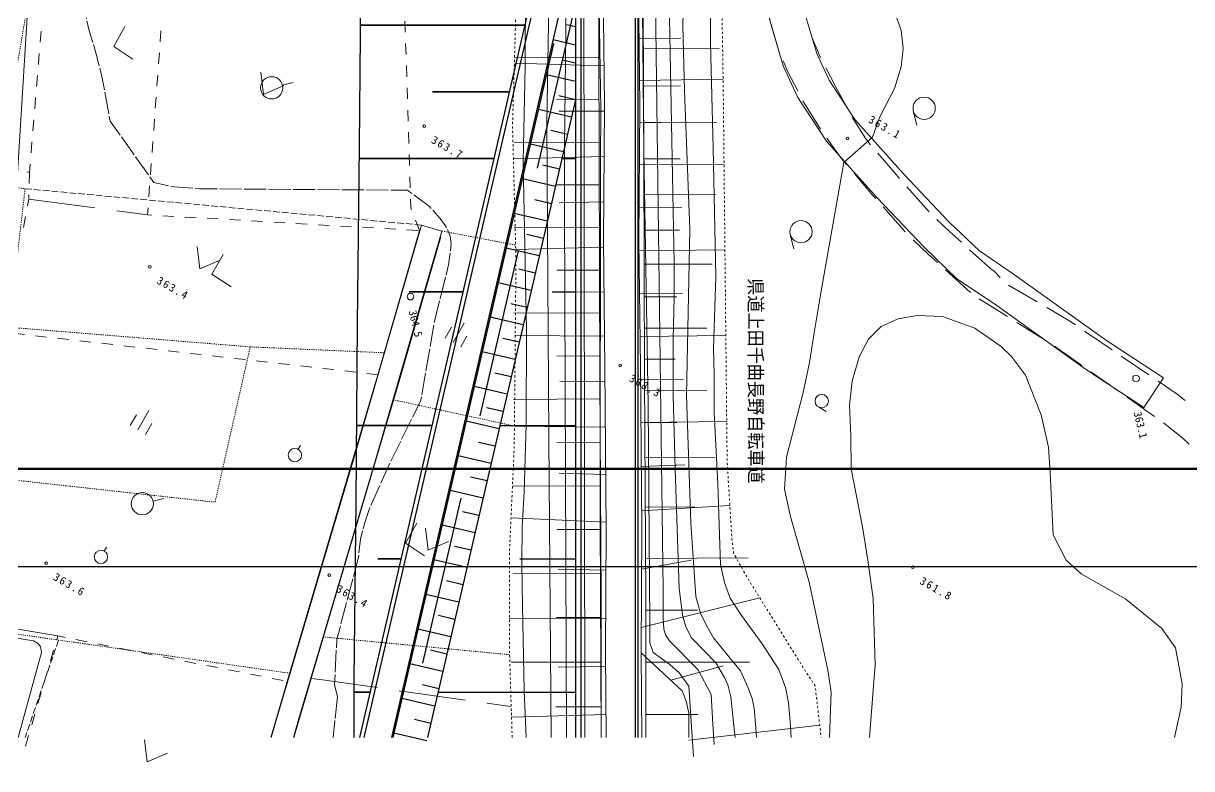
# Model space of a CAD drawing. Header units: millimetres. Extents: x -2078669 to -1085629, y -5987148 to 310365.
# Drawn here: x -1770634 to -1639268, y -5986178 to -5902351 of the extents above; entities that cross this region are included whole.
import ezdxf

# ---------------------------------------------------------------- set-up
doc = ezdxf.new("R2010")
doc.units = ezdxf.units.MM
doc.header["$LTSCALE"] = 500
for name, pattern in [('561019', [1, 0.5, -0.5]), ('56301', [0.5, 0.25, -0.25]), ('56302', [2, 1.5, -0.5]), ('57103', [5.5, 5, -0.5]), ('DASHED', [19.049999999999997, 12.7, -6.35])]:
    doc.linetypes.add(name, pattern=pattern)
doc.layers.get('Defpoints').update_dxf_attribs({"color": 153})
for name, color, linetype, lineweight in [('D-BGD', 7, 'Continuous', 13), ('D-BYP-STRA', 1, 'Continuous', 25), ('D-TTL', 2, 'Continuous', 140), ('●予備設計_LP横断', 7, 'Continuous', 13)]:
    doc.layers.add(name, color=color, linetype=linetype, lineweight=lineweight)
doc.styles.add('BIGFONT', font='txt', dxfattribs={"height": 0.2, "bigfont": 'BIGFONT'})
doc.styles.add('MS ゴシック', font='MS Gothic.ttf')
doc.linetypes.add('57106', pattern='A,2.5,[43,dgnlstyle-dm500.shx,S=0.002,R=0,X=0,Y=0],2.5', length=5)

# ---------------------------------------------------------------- blocks, each defined once
blk = doc.blocks.new('M6334')
at = {"layer": '●予備設計_LP横断', "linetype": 'Continuous', "lineweight": 9}
for p, q in [((-1, -1.25), (-1, 0.1499999999941792)), ((0, -1.25), (0, 1.25)), ((1, -1.25), (1, 0.1499999999941792))]:
    blk.add_line(p, q, dxfattribs=at)
blk = doc.blocks.new('M6319')
at = {"layer": '●予備設計_LP横断', "linetype": 'Continuous', "lineweight": 9}
blk.add_line((0, 0.5), (0, 1), dxfattribs=at)
blk.add_circle((0, -0.25), 0.75, dxfattribs=at)
blk = doc.blocks.new('M6313')
at = {"layer": 'D-BGD', "flags": 128}
blk.add_lwpolyline([(-1.5, 1), (0, -1), (1.5, 1)], dxfattribs=at)
blk = doc.blocks.new('M6331')
at = {"layer": '●予備設計_LP横断', "linetype": 'Continuous', "lineweight": 9}
blk.add_line((0, -0.75), (1, -0.75), dxfattribs=at)
blk.add_circle((0, 0), 0.75, dxfattribs=at)
blk = doc.blocks.new('M7312')
at = {"layer": '●予備設計_LP横断', "linetype": 'Continuous', "lineweight": 20}
blk.add_circle((0, -0.001000000003841706), 0.15, dxfattribs=at)

msp = doc.modelspace()

# ---------------------------------------------------------------- linework, layer by layer
at = {"layer": 'D-BGD', "linetype": '56301'}
for p, q in [((-1773602.549410132, -5920552.436941911), (-1767596.570035886, -5885037.133317877)), ((-1723574.703931443, -5925707.552007524), (-1715286.121379888, -5927290.770434848)), ((-1729074.277913649, -5944684.185371122), (-1715419.222879497, -5947642.735676908)), ((-1715957.826495777, -5973361.53601072), (-1736935.873135715, -5971359.862418992))]:
    msp.add_line(p, q, dxfattribs=at)
at = {"layer": 'D-BGD', "linetype": 'Continuous'}
for p, q in [((-1727686.320763681, -5903355.123343303, 364389.9803049574), (-1727725.680020354, -5902105.245077267, 364386.9803051195)), ((-1768636.822840538, -5903230.932459409, 364333.9803079841), (-1768740.590345778, -5904476.973042953, 364315.980308957)), ((-1755163.611931331, -5903174.841703917, 364486.9802997146), (-1755254.852601821, -5904421.162277139, 364456.980301336)), ((-1727607.970876745, -5905853.514549607, 364395.9803046331), (-1727647.330133422, -5904603.636283586, 364392.9803047952)), ((-1701389.686862096, -5904079.400599499), (-1696707.421513128, -5904006.000754719)), ((-1768842.992525295, -5905722.645000074, 364296.9803099839), (-1768946.261680881, -5906967.818607545, 364278.9803109568)), ((-1755344.727946588, -5905667.114223924, 364425.9803030115), (-1755435.968617077, -5906913.434797159, 364395.9803046331)), ((-1705922.810180172, -5906155.476005552), (-1715462.457639608, -5906196.906814756)), ((-1700918.075421558, -5905214.398329354), (-1692404.19499224, -5905171.5941323)), ((-1727530.986315548, -5908352.274382361, 364402.9803042547), (-1727569.478596145, -5907102.894465976, 364398.9803044709)), ((-1705355.666664107, -5907126.742793685), (-1715422.463983369, -5906829.668905717)), ((-1680405.714034395, -5907335.94360399, 363730.9803405759), (-1679335.426272424, -5909384.878334266, 363699.9803422514)), ((-1769049.162210042, -5908214.357540755, 364260.9803119298), (-1769152.431365632, -5909459.531148225, 364241.9803129567)), ((-1755527.209287567, -5908159.75537038, 364364.9803063086), (-1755617.582981985, -5909406.574293252, 364334.98030793)), ((-1701336.658183978, -5908772.208579839), (-1691951.596097015, -5908625.087037362)), ((-1741492.334513595, -5909307.740406606), (-1740277.775139483, -5909012.778785543)), ((-1727452.636428616, -5910850.66558868, 364408.9803039304), (-1727491.128709221, -5909601.28567231, 364405.9803040926)), ((-1700901.451387212, -5909399.385993409), (-1696725.133483943, -5909377.778462553)), ((-1678040.798290356, -5911789.993421247, 363664.9803441431), (-1679335.426272424, -5909384.878334266, 363699.9803422514)), ((-1769255.700521226, -5910704.704755696, 364223.9803139295), (-1769358.102700739, -5911950.376712818, 364205.9803149024)), ((-1755708.823652471, -5910652.89486646, 364303.9803096056), (-1755798.698997237, -5911898.846813259, 364273.9803112271)), ((-1705900.251643421, -5910932.126363911), (-1710676.902001776, -5910954.684900651)), ((-1727374.784891331, -5913349.923771071, 364414.9803036061), (-1727413.277171935, -5912100.543854701, 364411.9803037683)), ((-1705309.843368022, -5912224.942319029), (-1710414.35711747, -5912215.947674464)), ((-1670562.873699294, -5912190.95195794), (-1670169.591537883, -5913810.364456761)), ((-1769461.870205977, -5913196.417296376, 364186.9803159293), (-1769564.27238549, -5914442.089253498, 364168.9803169023)), ((-1755889.939667731, -5913145.167386495, 364242.9803129026), (-1755981.180338217, -5914391.487959702, 364212.9803145241)), ((-1701318.422696048, -5913524.205301756), (-1696621.611392449, -5913462.7962296)), ((-1700889.605417043, -5913512.42110682), (-1692658.551693703, -5913480.059405706)), ((-1727296.435004403, -5915848.314977389, 364421.9803032278), (-1727336.292610734, -5914599.303687441, 364417.980303444)), ((-1769667.54154108, -5915687.262860969, 364150.9803178752), (-1769770.810696674, -5916932.43646844, 364131.9803189021)), ((-1756071.554032634, -5915638.306882574, 364181.9803161997), (-1756162.794703124, -5916884.627455795, 364151.9803178211)), ((-1705877.693106669, -5915708.776722255), (-1715466.970098682, -5915756.282827842)), ((-1727218.583467125, -5918347.57315978, 364427.9803029035), (-1727257.942723806, -5917097.69489376, 364424.9803030656)), ((-1705344.8595951, -5917323.320198315), (-1715534.438227286, -5917584.058800123)), ((-1700866.495221684, -5917585.793680656), (-1696789.436383576, -5917576.336742567)), ((-1769951.774142012, -5919121.443483036, 364099.9803206317), (-1769984.974965585, -5920371.13685997, 364078.9803217667)), ((-1756253.537023963, -5918130.081052944, 364120.9803194966), (-1756343.91071838, -5919376.899975816, 364090.9803211181)), ((-1701351.060712958, -5918276.314746948), (-1691847.130575851, -5918177.574554245)), ((-1756435.15138887, -5920623.220549038, 364059.9803227936), (-1756526.39205936, -5921869.541122259, 364029.9803244151)), ((-1727141.100556273, -5920845.466016463, 364433.9803025792), (-1727180.091186525, -5919596.953076165, 364430.9803027413)), ((-1705865.101562904, -5920502.766602164), (-1710659.091442809, -5920515.358145936)), ((-1700864.410812186, -5921635.546004236), (-1692768.592429305, -5921617.723927951)), ((-1668788.548358417, -5923531.787876925, 363529.9803514398), (-1671286.432259858, -5920733.764379153, 363529.9803514398)), ((-1770032.624920347, -5922131.570086928, 364049.9803233341), (-1762597.357573694, -5923112.408199887, 364010.980325442)), ((-1705379.861804095, -5922419.657037196), (-1710388.870346464, -5922547.977567257)), ((-1701384.201664914, -5923101.651752137), (-1696585.584056828, -5923051.879316899)), ((-1671463.30868325, -5925797.171923086, 363529.9803514398), (-1673958.461933234, -5922998.41117244, 363529.9803514398)), ((-1770399.290904274, -5924085.801554504, 364045.9803235503), (-1770629.282369831, -5925314.651731225, 364043.9803236584)), ((-1760118.480016239, -5923439.231362062, 363997.9803261447), (-1756673.569293009, -5923893.419433018, 363979.9803271176)), ((-1754956.430855815, -5923992.309613121, 364003.9803258204), (-1753708.574147183, -5924064.824893106, 364020.9803249016)), ((-1752460.717438547, -5924137.340173077, 364037.9803239828), (-1751213.229356347, -5924208.490127339, 364054.9803230638)), ((-1749965.372647715, -5924281.00540731, 364071.980322145), (-1748717.515939086, -5924353.52068728, 364088.9803212262)), ((-1747469.659230454, -5924426.035967266, 364105.9803203074), (-1746221.304172171, -5924497.684271164, 364123.9803193345)), ((-1744974.314439622, -5924569.701201485, 364140.9803184156), (-1743726.457730987, -5924642.216481484, 364157.9803174968)), ((-1726086.051076935, -5925661.957786209, 364399.9803044169), (-1726534.318349034, -5924495.381477547, 364417.980303444)), ((-1742478.102672711, -5924713.864785383, 364174.980316578), (-1741230.245964075, -5924786.380065354, 364191.9803156591)), ((-1739983.256231526, -5924858.396995673, 364208.9803147403), (-1738735.399522898, -5924930.912275673, 364225.9803138214)), ((-1737487.044464611, -5925002.560579557, 364242.9803129026), (-1736239.187755986, -5925075.075859528, 364260.9803119298)), ((-1734992.19802343, -5925147.092789877, 364277.9803110108), (-1733743.84296515, -5925218.741093761, 364294.980310092)), ((-1732495.986256518, -5925291.256373746, 364311.9803091732), (-1731248.129547886, -5925363.771653731, 364328.9803082544)), ((-1730001.139815337, -5925435.788584067, 364345.9803073355), (-1728752.78475705, -5925507.43688795, 364362.9803064166)), ((-1727504.928048426, -5925579.952167936, 364380.9803054438), (-1726257.071339794, -5925652.467447921, 364397.980304525)), ((-1725880.053094943, -5925038.710014598), (-1723574.703931443, -5925707.552007524)), ((-1705843.840258352, -5925301.739978563), (-1715459.126532702, -5925334.295594677)), ((-1700849.764945299, -5925623.312770169), (-1696853.328418583, -5925613.650399773)), ((-1684397.18476301, -5926084.846150568), (-1684003.902601592, -5927704.258649389)), ((-1705402.354140869, -5927515.966268293), (-1715273.829422639, -5927768.565002318)), ((-1701397.262873037, -5927926.944847323), (-1691746.882065459, -5927826.683119084)), ((-1700834.708213798, -5929449.834913326), (-1693177.977663208, -5929433.374707569)), ((-1705827.562450295, -5930109.383115731), (-1710648.858844732, -5930129.347188087)), ((-1664147.70309751, -5932606.736088005, 363449.9803557637), (-1666929.480801231, -5930091.905619174, 363431.9803567366)), ((-1660787.958265641, -5930949.629227342, 363609.9803471159), (-1661448.223106982, -5930278.281148153, 363609.9803471159)), ((-1656623.608557443, -5933677.850044778, 363609.9803471159), (-1659858.323310557, -5931780.428650945, 363609.9803471159)), ((-1705345.781412743, -5932530.285384271), (-1710321.660292172, -5932569.417814333)), ((-1701343.018465249, -5932752.087255818), (-1696519.884860606, -5932701.97776062)), ((-1700824.224114153, -5933123.782194458), (-1697150.276833021, -5933113.298094805)), ((-1659979.25741214, -5935333.851026147, 363609.9803471159), (-1663154.559377049, -5933339.0894084, 363609.9803471159)), ((-1705816.268138721, -5934925.696013681), (-1715484.870209935, -5934950.673668919)), ((-1655745.023109279, -5937992.66620705, 363609.9803471159), (-1658920.823423839, -5935998.77156539, 363609.9803471159)), ((-1770503.412297917, -5937348.116613374, 364052.980323172), (-1771745.513634578, -5937207.396676756, 364035.9803240908)), ((-1768019.707974255, -5937630.423462695, 364088.9803212262), (-1769261.809310914, -5937489.703526064, 364070.9803221991)), ((-1705289.208684631, -5937544.604500258), (-1715321.248920554, -5937448.535486443)), ((-1701288.774057454, -5937577.229664316), (-1691646.620446465, -5937477.053411771)), ((-1700818.312646377, -5936645.154613566), (-1693770.58431166, -5936624.661917246)), ((-1648207.664481599, -5939066.790804931, 363566.98034944), (-1651305.763337398, -5936953.772357423, 363594.9803479266)), ((-1765536.003650595, -5937912.730311986, 364123.9803193345), (-1766778.104987252, -5937772.010375384, 364105.9803203074)), ((-1763052.299326932, -5938195.037161307, 364159.9803173887), (-1764294.400663586, -5938054.317224691, 364141.9803183616)), ((-1760568.595003269, -5938477.344010614, 364194.980315497), (-1761810.696339923, -5938336.624073997, 364176.9803164699)), ((-1758085.38902925, -5938760.517835992, 364229.9803136053), (-1759326.992016263, -5938618.930923304, 364212.9803145241)), ((-1755601.684705594, -5939042.824685313, 364265.9803116595), (-1756843.2876926, -5938901.237772624, 364247.9803126323)), ((-1651623.722823798, -5940821.865962387, 363578.9803487914), (-1654696.426390731, -5938672.693966048, 363606.980347278)), ((-1753117.980381931, -5939325.13153462, 364300.9803097677), (-1754359.583368938, -5939183.54462193, 364283.9803106866)), ((-1750634.276058265, -5939607.438383927, 364336.9803078219), (-1751875.879045271, -5939465.851471223, 364318.9803087949)), ((-1748150.571734605, -5939889.745233232, 364371.9803059303), (-1749392.174721615, -5939748.158320542, 364353.9803069031)), ((-1745666.000434863, -5940172.550432189, 364406.9803040385), (-1746907.603421869, -5940030.963519501, 364389.9803049574)), ((-1743182.2961112, -5940454.857281496, 364442.9803020927), (-1744423.899098214, -5940313.270368806, 364424.9803030656)), ((-1705801.287562864, -5939755.662168903), (-1710653.57673612, -5939769.345512554)), ((-1700809.806714206, -5940121.880996591), (-1697324.410570405, -5940118.358560908)), ((-1644076.656649582, -5941883.11564231, 363528.9803514938), (-1647174.386878949, -5939771.462520539, 363556.9803499805)), ((-1740698.591787537, -5940737.164130816, 364477.980300201), (-1741940.19477455, -5940595.577218113, 364460.9803011199)), ((-1738214.887463877, -5941019.470980109, 364513.9802982553), (-1739456.49045088, -5940877.884067419, 364495.9802992281)), ((-1735731.183140215, -5941301.777829414, 364548.9802963635), (-1736972.786127218, -5941160.19091674, 364530.9802973364)), ((-1733247.478816548, -5941584.084678736, 364584.9802944177), (-1734489.081803562, -5941442.497766046, 364566.9802953906)), ((-1647526.950851099, -5943687.717616179, 363541.9803507912), (-1650599.65441803, -5941538.545619854, 363569.9803492778)), ((-1730763.774492889, -5941866.391528056, 364619.980292526), (-1732005.377479895, -5941724.804615352, 364601.9802934989)), ((-1705236.132987587, -5942655.903741286), (-1710305.64635721, -5942607.453615312)), ((-1701238.41158304, -5942402.826557392), (-1696419.825308416, -5942352.761761501)), ((-1700790.241989172, -5943639.567151423), (-1693763.539440296, -5943595.454204862)), ((-1705782.620722715, -5944599.281581385), (-1715515.802815962, -5944656.343815325)), ((-1643429.680528754, -5946552.702293912, 363503.980352845), (-1646502.882445338, -5944404.397273645, 363531.9803513317)), ((-1705193.001921082, -5947767.301038405), (-1715419.125902608, -5947669.373436152)), ((-1701197.556454098, -5947228.517136627), (-1691546.350275654, -5947128.246833284)), ((-1700773.477160843, -5947282.521653746), (-1697134.208922818, -5947252.103568144)), ((-1705756.58135399, -5949470.207508383), (-1710641.160538265, -5949499.933141414)), ((-1701155.498793972, -5952196.247248126), (-1696263.297311415, -5952020.834154802)), ((-1700747.567068779, -5951230.625880074), (-1692851.3586161, -5951178.805695968)), ((-1705147.933220763, -5953108.324380863), (-1710378.444327605, -5952962.073672269)), ((-1705726.855720971, -5954354.786692685), (-1715554.313382888, -5954415.329758595)), ((-1756041.787194191, -5956090.207926244), (-1754827.227820082, -5955795.246305195)), ((-1701113.441133837, -5957163.977359624), (-1691195.841382094, -5956562.595289703)), ((-1700715.798629967, -5956773.836812802), (-1695167.604200763, -5956733.398613212)), ((-1705102.864520452, -5958449.347723319), (-1715798.784966228, -5957962.272491213)), ((-1705703.410816648, -5959270.358655781), (-1710632.636037009, -5959297.489824383)), ((-1700679.662991593, -5962550.244918922), (-1689118.177018557, -5962482.957138672)), ((-1705120.284030307, -5963857.374485235), (-1710503.191826556, -5963739.250961961)), ((-1701119.318489299, -5963731.411583995), (-1695537.767413836, -5962731.605147502)), ((-1705667.609887252, -5964204.56737264), (-1715606.682639385, -5964258.624277552)), ((-1701152.614467579, -5970298.892367859), (-1687819.074679142, -5966973.578609034)), ((-1705651.742943813, -5969173.455132599), (-1710668.963004153, -5969173.074354363)), ((-1700649.808081916, -5968357.645803878), (-1694848.687925653, -5968358.783673029)), ((-1766767.90985492, -5971252.839141775, 364299.9803098218), (-1774161.10278319, -5970018.208325681, 364050.9803232801)), ((-1705147.801443357, -5969265.418160252), (-1715963.316376182, -5969279.96547308)), ((-1764724.966837745, -5971657.809955132, 364308.9803093353), (-1763499.127302152, -5971901.065508294, 364314.9803090111)), ((-1767587.350845861, -5974052.952807707, 364271.9803113351), (-1767235.880013261, -5972853.560426138, 364283.9803106866)), ((-1762273.287766559, -5972144.321061471, 364320.9803086868), (-1761047.448230973, -5972387.576614632, 364326.9803083625)), ((-1759821.60869538, -5972630.832167795, 364331.9803080922), (-1758594.902183707, -5972874.586070606, 364337.980307768)), ((-1757369.062648117, -5973117.841623769, 364343.9803074436), (-1756143.223112527, -5973361.097176931, 364348.9803071733)), ((-1754916.885227283, -5973603.485754021, 364354.9803068491), (-1753690.178715614, -5973847.239656833, 364360.9803065248)), ((-1752464.339180024, -5974090.495209995, 364366.9803062005), (-1751238.499644431, -5974333.750763157, 364371.9803059303)), ((-1705652.123722042, -5974190.675192947), (-1715775.855914896, -5974184.724707676)), ((-1700648.556918971, -5974194.742235459), (-1688965.694295042, -5974197.223406052)), ((-1768289.425534979, -5976452.235920508, 364248.9803125783), (-1767937.954702379, -5975252.84353894, 364259.9803119838)), ((-1750012.660108838, -5974577.006316319, 364377.9803056059), (-1748786.820573245, -5974820.261869495, 364383.9803052817)), ((-1747560.114061575, -5975064.015772307, 364388.9803050114), (-1746334.274525986, -5975307.27132547, 364394.9803046871)), ((-1745107.936640742, -5975549.65990256, 364400.9803043628), (-1743882.097105152, -5975792.915455721, 364405.9803040926)), ((-1705157.509067024, -5974673.096253044), (-1710493.570360705, -5974758.120758998)), ((-1697826.512905901, -5976243.668056816), (-1691928.137591693, -5974617.107689803)), ((-1742655.390593483, -5976036.669358534, 364411.9803037683), (-1741429.551057889, -5976279.924911696, 364417.980303444)), ((-1768991.500224093, -5978851.519033309, 364224.9803138755), (-1768640.029391496, -5977652.126651727, 364236.9803132269)), ((-1728371.55103431, -5977417.730612243, 364387.9803050655), (-1720946.742566456, -5978462.916307857, 364222.9803139836)), ((-1718471.763169426, -5978810.567439149, 364167.9803169563), (-1715855.561772326, -5979179.41631766, 364109.9803200912)), ((-1705650.115468182, -5979243.871528593), (-1710756.6276007, -5979238.301821559)), ((-1769692.707937131, -5981251.300495747, 364200.9803151727), (-1769342.104080614, -5980051.409764528, 364212.9803145241)), ((-1705121.331252671, -5980080.737595382), (-1715741.832370591, -5980406.361807288)), ((-1700654.883716912, -5980085.15446389), (-1694768.157752755, -5980077.828004565)), ((-1695801.705940344, -5982980.770115061), (-1681086.917716382, -5981270.420484739)), ((-1770394.782626249, -5983650.583608534, 364176.9803164699), (-1770044.178769732, -5982450.692877315, 364188.9803158213))]:
    msp.add_line(p, q, dxfattribs=at)
at = {"layer": 'D-BGD', "linetype": '56302'}
for p, q in [((-1770440.041600596, -5920948.105056075), (-1725880.053094943, -5925038.710014598)), ((-1766682.259951894, -5971713.84789479), (-1770433.319842019, -5982662.456215291))]:
    msp.add_line(p, q, dxfattribs=at)
at = {"layer": 'D-BGD', "linetype": '561019', "flags": 128}
for points in [[(-1692028.638773115, -5651108.013147448), (-1692006.532008744, -5652628.523194275), (-1692300.948950556, -5689801.721795942), (-1692303.265728753, -5690126.811969779), (-1692394.57538588, -5693201.286156342), (-1693218.833505033, -5720867.826484625), (-1692562.33098879, -5742486.837999404), (-1691861.984586277, -5761940.679958083), (-1691831.171831011, -5763137.20134077), (-1691022.465687794, -5794632.897952726), (-1692113.139667838, -5818011.237073794), (-1691957.455091673, -5821021.22217853), (-1691039.066568549, -5823101.646885552), (-1685277.591463847, -5833891.135355605), (-1685840.646344152, -5856793.035570872), (-1686401.757327898, -5859071.495548288), (-1687469.458170331, -5861410.558223004), (-1692335.892345306, -5870139.533971891), (-1692623.707601264, -5871669.642176039), (-1692194.311730925, -5893141.96162054), (-1691936.115324559, -5909612.624335902), (-1691500.538338221, -5951537.732381819), (-1690968.698003632, -5960308.495319686), (-1690776.234367866, -5961930.124889161), (-1689280.530717174, -5964621.529274343), (-1682682.623371107, -5975240.120035746), (-1681599.218332786, -5976862.903481368), (-1680925.116692743, -5982662.456215291)], [(-1715672.660590903, -5982662.456215291), (-1715957.826495777, -5973361.53601072), (-1715973.382164868, -5961796.336766326), (-1715442.842165943, -5950145.952497699), (-1715240.881634935, -5929056.153687387), (-1715629.82452111, -5913856.39387216), (-1715128.337540675, -5896862.750220368), (-1715475.819743308, -5883061.716182427), (-1715085.341333808, -5874877.632888929), (-1714596.740130006, -5871410.979670232), (-1714310.381845172, -5869381.750388281), (-1712583.220614658, -5865839.242744708), (-1711778.424714718, -5864162.229868929), (-1710938.095723286, -5862413.367158743), (-1709775.305198501, -5859848.67880764), (-1708936.333917215, -5857999.840322648), (-1707813.335655246, -5855426.120048176), (-1706916.029306249, -5853367.438729738), (-1706225.425872911, -5852159.979956657), (-1705926.721223414, -5852246.325320863), (-1705747.871168795, -5852298.379659885)]]:
    msp.add_lwpolyline(points, dxfattribs=at)
at = {"layer": 'D-BGD', "linetype": 'Continuous', "flags": 128}
for points, elevation in [([(-1694664.362447324, -5829428.619940913), (-1692394.059730944, -5834261.97617582), (-1691387.639629686, -5838643.352831073), (-1691259.047814996, -5842258.312268022), (-1691346.752416967, -5847860.879671355), (-1691417.590508932, -5850251.600346454), (-1692219.632134844, -5856737.710321863), (-1694191.531039807, -5861600.940599327), (-1694487.188568633, -5862071.148630193), (-1696719.435136438, -5866203.396671647), (-1697928.435027716, -5871374.813616151), (-1698037.083759841, -5873514.266807259), (-1698080.001085185, -5877652.341510786), (-1698098.552069444, -5885857.590232369), (-1698030.135751144, -5899750.815500155), (-1697565.340860812, -5923443.081875668), (-1697459.540139481, -5929284.909972853), (-1697461.645656019, -5933129.249443973), (-1697554.361466712, -5937923.839237956), (-1697554.629351133, -5944211.055287624), (-1697350.59230722, -5952486.578925262), (-1696908.653807214, -5965872.459993454)], 365999.9802179378), ([(-1715678.004184332, -5832780.335919449), (-1715820.357848343, -5836902.776894773), (-1715980.819454202, -5840635.329314261), (-1716535.076072932, -5859354.167170559), (-1716031.549459131, -5860787.807885523), (-1714699.756702992, -5862237.32699055), (-1711552.84658867, -5864227.302928547), (-1711896.946937532, -5867450.595315844), (-1711834.035265515, -5870361.115923117), (-1711240.169626483, -5881903.477863514), (-1711758.190311391, -5913612.359203805), (-1711543.655628101, -5949019.230010858), (-1711283.52987697, -5982662.456215291)], 364999.9802719873), ([(-1695063.888787198, -5832742.316743505), (-1693978.358064973, -5835770.051529248), (-1693461.240716716, -5839074.300678297), (-1693298.828067693, -5842461.865864106), (-1693280.510721095, -5845738.920687245), (-1693370.764352695, -5849080.445200713), (-1693536.167216847, -5852659.057432459), (-1694039.492934572, -5856063.035390963), (-1695149.215333002, -5858878.533962866), (-1696523.315581384, -5861279.081542134), (-1697823.133573289, -5863442.04305348), (-1698877.691284055, -5865539.51878371), (-1699902.18801834, -5869810.042563822), (-1699916.649372005, -5871007.068759999), (-1699886.098107997, -5874204.648237502), (-1698706.894665683, -5966059.140098458)], 366999.9801638886), ([(-1714102.363313819, -5982662.456215291), (-1714338.571808295, -5977411.191823361), (-1714527.464259812, -5967865.214933206), (-1714599.263159476, -5963087.94296582), (-1714538.726322905, -5958947.308420524), (-1714332.62082993, -5955069.131027035), (-1714105.603408715, -5947462.386859522), (-1714049.923683371, -5936806.670670837), (-1714428.843776217, -5917965.513031937), (-1714225.093727193, -5907174.60374098), (-1714164.247661116, -5898434.25120245), (-1713795.839616359, -5884162.343429502), (-1714188.848651934, -5872116.042412399), (-1714648.874338493, -5871329.107676925), (-1717165.965667926, -5863850.941691257), (-1718045.525368699, -5848868.605679)], 363999.9803260367), ([(-1695285.945975854, -5984825.317645511), (-1695797.90032134, -5976914.913044252), (-1696864.922602673, -5975434.191567723), (-1697932.761301148, -5974468.585908054), (-1699803.755003143, -5973124.363086732), (-1700195.143473478, -5972027.39138307), (-1700190.710295921, -5969946.837399388), (-1700374.725446442, -5945246.384721991), (-1700880.339385285, -5916690.844937707), (-1701110.116887445, -5888969.772155002), (-1701134.953490073, -5880462.759440768), (-1701330.58950419, -5869036.268753246), (-1701008.86503577, -5865589.035939722), (-1698958.758448211, -5862209.092997841), (-1695748.197505556, -5856451.128623569), (-1695264.48559076, -5854903.286416108), (-1694872.134855831, -5853432.113193747), (-1706197.95174527, -5854277.329641428), (-1706098.262446406, -5881161.205922858), (-1705862.526772734, -5902990.501151403), (-1705704.274409917, -5911953.682924774)], 367999.9801098392), ([(-1709767.947313119, -5867816.21820191), (-1709432.627291235, -5878650.548997202), (-1709399.174566095, -5881829.034457757), (-1709434.816061739, -5887005.921919021), (-1709767.931750948, -5916195.872840866), (-1709776.594084094, -5918719.221464361), (-1709767.898397293, -5923241.068340881), (-1709576.585949589, -5982662.456215291)], 365999.9802179378), ([(-1707667.588620146, -5866863.150635683), (-1707490.142075788, -5982662.456215291)], 366999.9801638886), ([(-1684305.554313703, -5982662.456215291), (-1684409.57590205, -5980891.225430391), (-1684614.378028305, -5978757.299332255), (-1684943.605524388, -5977068.590376914), (-1685694.284958675, -5975031.509161687), (-1687549.176151976, -5972138.252625492), (-1689892.024610594, -5968954.130704044), (-1691159.691152684, -5967017.813075387), (-1691804.765003071, -5965252.513852682), (-1692228.401951408, -5963230.405973611), (-1692335.562169111, -5960988.818111552), (-1692535.193677026, -5954148.392160001), (-1692939.211581019, -5946130.476061273), (-1692964.013490332, -5941893.496839629), (-1693031.266506566, -5938934.343399071), (-1692765.046817586, -5930838.00842678), (-1693054.825034019, -5916344.633289522), (-1693363.568883836, -5904621.286396752), (-1693378.378979327, -5893737.041918845)], 363999.9803260367), ([(-1688178.435805182, -5982662.456215291), (-1688266.085803978, -5981576.491596078), (-1688449.745348836, -5979371.671276313), (-1688672.27776459, -5978306.014579327), (-1689171.94845615, -5977014.155843786), (-1689994.247588991, -5975191.969052016), (-1692071.273002465, -5972683.151544695), (-1693044.677098532, -5971456.940632654), (-1693798.372932602, -5970165.550936234), (-1694478.708652137, -5968706.404600686), (-1695035.636244364, -5966811.837305639), (-1695582.321343628, -5958512.370038156), (-1696071.246914966, -5944192.880850529), (-1695710.190926245, -5925553.305292014), (-1696287.339875183, -5909884.337153854), (-1696493.610819184, -5902680.223281707), (-1696310.159410103, -5894890.416286837)], 364999.9802719873), ([(-1672638.323183976, -5901129.172004296), (-1671948.393704821, -5903155.555437525), (-1671709.935090093, -5905126.585133639), (-1671946.261745016, -5907235.324383863), (-1672662.720480427, -5909681.704194529), (-1674352.729159362, -5912954.902202324), (-1675169.28462547, -5915158.042137503), (-1678372.668364905, -5918001.943442826), (-1680972.050966101, -5932645.481375379), (-1681699.100348365, -5937155.034561709), (-1682253.516024977, -5940505.423197505), (-1682968.261798021, -5943885.915941084), (-1684832.89245702, -5951143.049496181), (-1685053.167796678, -5954740.871388691), (-1684392.08902958, -5957818.751144693), (-1682268.066555064, -5965200.160437657), (-1680170.305381683, -5975099.415964744), (-1679806.159234105, -5977590.225049805), (-1679985.494198703, -5982662.456215291)], 362999.9803800859), ([(-1705704.274409917, -5911953.682924774), (-1705724.583156816, -5917976.777115734), (-1705773.539180035, -5958218.486091035), (-1705673.857489546, -5982662.456215291)], 367999.9801098392), ([(-1698706.894665683, -5966059.140098458), (-1698674.070013407, -5969240.724836895), (-1698610.52406331, -5970490.664732615), (-1698442.512584666, -5971145.502188505), (-1697972.061490216, -5971783.869402386), (-1694761.489781976, -5975075.756250467), (-1693304.828213597, -5977853.141533781), (-1693091.017457215, -5981173.362575195), (-1692969.828891985, -5983458.770583727)], 366999.9801638886), ([(-1690653.711808122, -5982092.22352194), (-1691069.23693018, -5978103.559317661), (-1691425.097621097, -5976742.111208256), (-1691787.884648163, -5975908.414930444), (-1692762.69170122, -5974259.2406484), (-1695517.222216634, -5971468.253371925), (-1696131.054912518, -5970244.571134225), (-1696505.313453983, -5968899.076677418), (-1696908.653807214, -5965872.459993454)], 365999.9802179378), ([(-1690653.711808122, -5982092.22352194), (-1690607.495278422, -5982662.456215291)], 365999.9802179378)]:
    msp.add_lwpolyline(points, dxfattribs=dict(at, elevation=elevation))
at = {"layer": 'D-BGD', "linetype": 'Continuous', "elevation": 363999.9803260366}
for points in [[(-1718972.809110933, -5850279.127055422), (-1719591.097384501, -5850511.978002558), (-1733568.939822997, -5851612.523100847), (-1763745.726917483, -5853182.816687496), (-1768621.982567277, -5853840.181290131), (-1769240.681705477, -5854234.276860043), (-1769534.707998312, -5854745.792745909), (-1769340.838655519, -5855572.360710461), (-1761424.294283347, -5873825.696909954), (-1761216.360818663, -5874487.333987409), (-1761153.218822799, -5875019.60558848), (-1761284.292396018, -5875347.964698126), (-1761484.518623141, -5875555.833524478), (-1761764.956297042, -5875602.252295716), (-1767369.741922781, -5875460.214654366), (-1767941.881495757, -5875592.714736448), (-1768208.190409432, -5875935.613470938), (-1768414.221862295, -5876474.641303656), (-1769194.299365492, -5885196.04433303), (-1771463.211604263, -5922312.737178362)], [(-1781848.162265364, -5969816.537491303), (-1769488.183450537, -5971811.507855163), (-1769063.365172447, -5972055.699183101), (-1768708.315845198, -5972421.267161946), (-1768577.318427625, -5973096.352064352), (-1771228.651387868, -5982662.456215291)]]:
    msp.add_lwpolyline(points, dxfattribs=at)
at = {"layer": 'D-BGD', "linetype": 'Continuous', "flags": 128}
for points in [[(-1705747.871168795, -5852298.379659885), (-1705724.185128487, -5852592.279238139), (-1705708.594531596, -5854505.560852941), (-1705698.302748668, -5855723.736094349), (-1705686.504892588, -5867692.784148582), (-1705614.160915395, -5878681.612807501), (-1705526.297890032, -5892001.22514833), (-1705305.419720764, -5911580.857356011), (-1705410.130145659, -5926826.740721683), (-1705249.755036891, -5941041.57533131), (-1705096.565193467, -5959195.87141357), (-1705167.623995424, -5973161.177803463), (-1705104.059223887, -5982662.456215291)], [(-1705104.059223887, -5982662.456215291), (-1705167.623995424, -5973161.177803463), (-1705096.565193467, -5959195.87141357), (-1705249.755036891, -5941041.57533131), (-1705410.130145659, -5926826.740721683), (-1705305.419720764, -5911580.857356011), (-1705526.297890032, -5892001.22514833), (-1705614.160915395, -5878681.612807501), (-1705686.504892588, -5867692.784148582)], [(-1701686.429651877, -5867666.758412704), (-1701613.826228244, -5878651.122468013), (-1701526.570732523, -5891965.771855581), (-1701305.016940088, -5911572.321408137), (-1701409.727364979, -5926818.204773802), (-1701250.266782582, -5941002.52441103), (-1701096.292136003, -5959189.567767496), (-1701167.112034754, -5973158.471784923), (-1701103.921318203, -5982662.456215291)], [(-1695803.816924162, -5982662.456215291), (-1695821.592308236, -5979982.117418393), (-1696057.134677237, -5978716.358905368), (-1696559.75438025, -5977413.57756405), (-1701167.112034754, -5973158.471784923), (-1701096.292136003, -5959189.567767496), (-1701250.266782582, -5941002.52441103), (-1701409.727364979, -5926818.204773802), (-1701305.016940088, -5911572.321408137), (-1701526.570732523, -5891965.771855581)], [(-1642443.856098571, -5942223.039251457), (-1644644.810059821, -5945562.410439471), (-1651207.527907886, -5941237.575902859), (-1661453.76075342, -5933911.876187119), (-1665656.789229603, -5931078.375022335), (-1669358.499653965, -5927527.243640683), (-1674610.497894099, -5921969.614814909), (-1678291.587638585, -5917870.920875099), (-1680338.932736569, -5915591.395916924), (-1683530.636662036, -5910687.472553801), (-1685182.437798339, -5907143.92117788), (-1686503.925914577, -5902672.560444428), (-1687992.361421805, -5896788.014178308)], [(-1682645.474324721, -5901614.69769416), (-1681431.099769, -5905724.595193257), (-1680024.165137244, -5908740.993499911), (-1677155.799898856, -5913149.937009254), (-1675194.291896404, -5915333.984267156), (-1671668.424340725, -5919259.253680898), (-1666518.974644835, -5924708.338535527), (-1663135.504918937, -5927954.276803231), (-1659171.700210539, -5930626.046771544), (-1648943.544139397, -5937939.048842824), (-1642443.856098571, -5942223.039251457)], [(-1742762.308188231, -5982662.456215291), (-1741959.379095462, -5979862.445928113), (-1733490.650903647, -5951295.787883356), (-1725880.053094943, -5925038.710014598)], [(-1723574.703931443, -5925707.552007524), (-1731186.557885891, -5951970.828432044), (-1739655.524980895, -5980533.888849234), (-1740265.910770674, -5982662.456215291)]]:
    msp.add_lwpolyline(points, dxfattribs=at)
at = {"layer": 'D-BGD', "linetype": '57103', "elevation": 363499.9803530612, "flags": 128}
for points in [[(-1735311.676226127, -5978045.649454318), (-1735632.59196366, -5976745.811812294), (-1735387.039541054, -5971649.213810357), (-1732972.442319288, -5962544.365889321), (-1732714.775266215, -5960384.454507273), (-1732250.769058373, -5958489.635827904), (-1731723.844526746, -5956922.802319653), (-1729437.400660048, -5951819.373270096), (-1726513.24235595, -5945917.54257759), (-1725934.356728977, -5944743.908799202), (-1724407.849302383, -5935881.767334816), (-1722818.249475056, -5929518.474339932), (-1722606.297857821, -5927921.689998993), (-1722537.643107008, -5927117.9932559), (-1722624.040887053, -5926269.000708885), (-1723149.653919153, -5925130.63136173), (-1723770.152353016, -5924283.750865782), (-1724978.589139072, -5922954.736123457), (-1727435.398071451, -5921122.678849648), (-1750813.498735861, -5920960.656499614), (-1753674.319413577, -5920746.476294382), (-1755971.778307342, -5920242.497095012), (-1760883.8346986, -5913336.976459601), (-1761837.226161671, -5908150.994998717), (-1762475.051448039, -5905682.807161143), (-1763239.319054707, -5903185.769058062), (-1763920.912330332, -5900175.684245811), (-1763788.046442533, -5897634.915079567), (-1762429.447073238, -5888856.193519827), (-1761841.106953032, -5883387.991472237), (-1761082.589030372, -5880888.507760847), (-1758540.797192253, -5874243.228475546), (-1758414.340346008, -5873292.821422406), (-1758426.448254014, -5872105.898406259), (-1759021.688291245, -5870400.387062014), (-1761309.459993775, -5867262.918654647)], [(-1735311.676226127, -5978045.649454318), (-1735786.295679349, -5982662.456215291)]]:
    msp.add_lwpolyline(points, dxfattribs=at)
at = {"layer": 'D-BGD', "linetype": 'Continuous', "extrusion": (0.04620460727887743, 0.000400853322771582, 0.9989319163901103), "elevation": 283146.208372695}
msp.add_lwpolyline([(-5890580.436743103, 1751798.241431449), (-5890476.251879937, 1751841.525526826), (-5886971.674493492, 1752815.417672889)], dxfattribs=at)
at = {"layer": 'D-BGD', "linetype": 'Continuous'}
for points in [[(-1759215.790918275, -5902717.617841669), (-1760474.117317835, -5904952.873522998), (-1758330.906055098, -5906361.295963991)], [(-1748166.298213378, -5928342.90275291), (-1749424.624612938, -5930578.158434252), (-1747281.413350202, -5931986.580875246)], [(-1726400.764237985, -5958582.312150397), (-1727659.090637544, -5960817.567831712), (-1725515.879374811, -5962225.990272719)]]:
    msp.add_lwpolyline(points, dxfattribs=at)
at = {"layer": 'D-BGD', "linetype": 'Continuous', "extrusion": (0.02847993742290331, -0.006557757068790979, 0.999572853266141), "elevation": 354449.5660492025}
msp.add_lwpolyline([(-6129695.476177407, 325409.0527559721), (-6130842.780464699, 324771.1685398464), (-6132705.300913097, 323424.4627087775), (-6132810.155183908, 323334.0516091097)], dxfattribs=at)
at = {"layer": 'D-BGD', "linetype": 'Continuous', "extrusion": (-0.02290091626025928, -0.02593983492032739, 0.9994011571930198), "elevation": 555360.1503446167}
msp.add_lwpolyline([(2649298.857545761, -5528735.678272705), (2647045.774969119, -5527868.686765919), (2645841.753643486, -5527290.692428061)], dxfattribs=at)
at = {"layer": 'D-BGD', "linetype": 'Continuous', "extrusion": (0.02934535714201672, 0.002341214541027266, 0.9995665904424179), "elevation": 300319.779048317}
msp.add_lwpolyline([(-5761831.184981597, 2155821.236323586), (-5758808.3780361, 2157383.810455789), (-5758488.422263484, 2157519.686467279)], dxfattribs=at)
at = {"layer": 'D-BGD', "linetype": 'Continuous', "extrusion": (-0.0125415468507536, -0.02764878478812377, 0.9995390209003), "elevation": 548003.2684874362}
msp.add_lwpolyline([(918107.467690886, -6065878.19330941), (917339.6016305303, -6065515.877652262), (914927.9195536443, -6063901.926088641)], dxfattribs=at)
at = {"layer": 'D-BGD', "linetype": 'Continuous', "extrusion": (-0.00175303679438973, -0.01773665446376406, 0.9998411563595643), "elevation": 471442.0463476792}
msp.add_lwpolyline([(-1087792.02298429, -6047170.448190748), (-1088487.966234256, -6046497.163784675), (-1090339.954947859, -6044421.203532621)], dxfattribs=at)
at = {"layer": 'D-BGD', "linetype": '56301', "flags": 128}
for points in [[(-1817920.561777483, -5932093.85185057), (-1807762.273800899, -5932168.109708621), (-1790243.205461267, -5934319.982575159), (-1772241.045405547, -5936530.390629625), (-1770440.041600596, -5920948.105056075), (-1791901.939609642, -5918261.144826131), (-1805511.478364379, -5917494.907396876), (-1806100.437414318, -5917462.025792511), (-1817490.620831345, -5917233.306103839), (-1818884.059053357, -5921138.350541878)], [(-1745124.406555144, -5938738.719962625), (-1772241.045405561, -5936530.390629651), (-1776257.143966538, -5953213.177253)], [(-1740651.726963472, -5975452.4839538), (-1773770.878366608, -5970695.814286892), (-1780951.189661517, -5969397.847818563), (-1776257.143966538, -5953213.177253), (-1749076.894081138, -5956207.803329525), (-1745124.406555144, -5938738.719962625), (-1730043.048970583, -5939400.549074038)]]:
    msp.add_lwpolyline(points, dxfattribs=at)
at = {"layer": 'D-BGD', "linetype": 'Continuous', "extrusion": (-0.3487034116133893, -0.3114116653570692, 0.8839845617479526), "elevation": 2747923.825028289}
msp.add_lwpolyline([(3301571.606176588, -4418227.096678296), (3300983.738025877, -4418227.096678306), (3297823.165715819, -4418137.260203007)], dxfattribs=at)
at = {"layer": 'D-BGD', "linetype": 'Continuous', "extrusion": (-0.01652384914655369, -0.01348259485466915, 0.99977256515938), "elevation": 473068.7037303022}
msp.add_lwpolyline([(3466520.072476535, -5103853.340164376), (3467200.950071623, -5104509.801590359), (3466962.125693457, -5104697.361997779)], dxfattribs=at)
at = {"layer": 'D-BGD', "linetype": 'Continuous', "extrusion": (-0.3403187771260756, -0.3036580045250863, 0.8899297422961293), "elevation": 2691761.565271663}
msp.add_lwpolyline([(3303736.168120673, -4455073.945435262), (3303199.845485579, -4455073.945435254), (3299988.012344316, -4454984.052406859)], dxfattribs=at)
at = {"layer": 'D-BGD', "linetype": 'Continuous', "extrusion": (0.08853548591162436, -0.01793644219313709, 0.9959115180455765), "elevation": 312072.8405885407}
msp.add_lwpolyline([(-6155166.491499175, 589600.6986952559), (-6155670.247465786, 589512.1385584745), (-6156408.639906013, 589501.0685413751)], dxfattribs=at)
at = {"layer": 'D-BGD', "linetype": 'Continuous', "extrusion": (-0.01415454030918255, -0.02340729877376495, 0.9996258036649271), "elevation": 527371.0303716819}
msp.add_lwpolyline([(1561783.005349137, -5965250.939781778), (1562136.490316585, -5965945.531253168), (1562551.729873511, -5965726.186577983)], dxfattribs=at)
at = {"layer": 'D-BGD', "linetype": 'Continuous', "extrusion": (0.0577627947149565, 0.004770679132670628, 0.9983189370974243), "elevation": 235809.6987993163}
msp.add_lwpolyline([(-5761080.327680316, 2226084.862014026), (-5760845.659623731, 2226153.875757256), (-5759841.244489829, 2226102.115449826)], dxfattribs=at)
at = {"layer": 'D-BGD', "linetype": 'Continuous', "extrusion": (-0.5688852540034641, -0.6263156076243696, 0.5330087498564458), "elevation": 4853150.572010077}
msp.add_lwpolyline([(2752417.81626701, -2627723.88041232), (2750607.07291094, -2627734.517329984), (2748669.802994104, -2627643.512589986)], dxfattribs=at)
at = {"layer": 'D-BGD', "linetype": 'Continuous', "extrusion": (-0.5709841451941274, -0.6280846874119107, 0.5286650464855928), "elevation": 4868523.910797979}
msp.add_lwpolyline([(2754324.856541432, -2604043.282133104), (2752929.327329125, -2604051.528772896), (2750576.848740897, -2603947.856729832)], dxfattribs=at)
at = {"layer": 'D-BGD', "linetype": 'Continuous', "extrusion": (-0.6577009699344291, -0.7273343436377503, 0.1959953742116233), "elevation": 5477297.043206585}
msp.add_lwpolyline([(2745164.381568187, -723956.163300183), (2744639.23655844, -724119.3278982614), (2741439.236729617, -724134.6245793335)], dxfattribs=at)
at = {"layer": 'D-BGD', "linetype": 'Continuous', "extrusion": (-0.05961387183489696, -0.1016625096137288, 0.9930311779717146), "elevation": 1063066.396977181}
msp.add_lwpolyline([(1577419.75669611, -5872233.420428064), (1576675.291132313, -5872182.509092042), (1573672.178742634, -5872182.50909205)], dxfattribs=at)
at = {"layer": 'D-BGD', "linetype": '57106', "elevation": 361999.9804341352}
msp.add_lwpolyline([(-1675499.10855783, -5982662.456215291), (-1675040.07763971, -5976847.615650153), (-1674865.980757735, -5974530.090743746), (-1675087.029078057, -5967040.658417369), (-1675692.256463561, -5962731.872304631), (-1676275.192445016, -5958972.246515164), (-1677540.659075161, -5952473.054144655), (-1677576.503841032, -5948772.994865034), (-1677726.942019081, -5945310.418937191), (-1677428.153856999, -5942589.353369408), (-1676655.994453008, -5939847.415737426), (-1675593.942106009, -5937875.358621135), (-1674182.105069657, -5936436.551565445), (-1672261.853728771, -5935584.113702195), (-1670128.6226453, -5935213.97097597), (-1667301.039975881, -5935329.458559218), (-1663633.581605766, -5936648.614524752), (-1660685.422061124, -5938705.435105759), (-1659532.238152934, -5939813.526526817), (-1657933.973735552, -5941927.18853694), (-1656186.921321068, -5946398.641362345), (-1655360.49248153, -5950007.564732472), (-1655171.943835603, -5952922.250562181), (-1654834.845837157, -5959894.752098349), (-1653372.108972396, -5962721.766914242), (-1651699.43673569, -5964256.498497117), (-1646676.682154747, -5967098.66225371), (-1642606.202909244, -5970401.546711518), (-1641087.680899519, -5972607.783809054), (-1640322.333010273, -5976627.976067892), (-1640463.33683831, -5979247.114700492), (-1641200.13282825, -5982662.456215291)], dxfattribs=at)
at = {"layer": 'D-BGD', "linetype": 'Continuous', "extrusion": (0.004464850656625172, -0.007070510125356275, 0.999965035886346), "elevation": 398188.4540096024}
msp.add_lwpolyline([(-1641597.085295694, -5942094.479155524), (-1642496.435467111, -5941389.510980345), (-1644650.104195533, -5939920.868316643)], dxfattribs=at)
at = {"layer": 'D-BGD', "linetype": 'Continuous', "extrusion": (0.002596772188916273, -0.01072165855765736, 0.9999391495545977), "elevation": 422971.7657009772}
msp.add_lwpolyline([(-1640468.509877257, -5945482.203572026), (-1641179.660828043, -5944815.028765555), (-1643365.946005372, -5943106.109431286)], dxfattribs=at)
at = {"layer": 'D-BGD', "linetype": 'Continuous', "extrusion": (-0.006507407088371393, -0.008073322750837103, 0.9999462361110956), "elevation": 423985.3235434942}
msp.add_lwpolyline([(-1764477.163248433, -5968425.209127182), (-1764359.773401324, -5968024.365510606), (-1763544.026488065, -5968186.454679705)], dxfattribs=at)
at = {"layer": 'D-BGD', "linetype": 'Continuous', "extrusion": (0.1396415134906811, 0.9901582150613558, 0.009325066034197176), "elevation": -6156543.315055102}
msp.add_lwpolyline([(886693.2357793418, 421858.4954011682), (885400.7970524742, 422008.5019152504), (879203.5818540002, 421871.4959657219)], dxfattribs=at)
at = {"layer": 'D-BGD', "linetype": 'Continuous'}
for points in [[(-1700652.737488995, -5982662.456215291, 368756.7680143252), (-1700648.910197031, -5967031.712546227, 368699.9800720046), (-1700802.586496923, -5942156.075535271, 368689.9800725451), (-1700869.770621358, -5917410.895800591, 368529.980081193), (-1700980.779052632, -5892340.632355927, 368449.980085517), (-1701128.502281053, -5874377.488339231, 368379.9800893004), (-1701190.494890459, -5866579.241719492, 368449.980085517), (-1695896.789025608, -5856888.221905516, 368459.9800849765), (-1695673.007186573, -5856197.916442988, 368489.980083355), (-1695518.378001446, -5855387.12069715, 368459.9800849765), (-1695498.515705589, -5847105.345641356, 368409.980087679)], [(-1706230.063589696, -5852471.048246755, 368259.9800957864), (-1706116.00634637, -5854439.776395803, 368309.9800930839), (-1706218.416000066, -5864450.390833936, 368449.980085517), (-1706125.993787744, -5874423.050829291, 368379.9800893004), (-1705981.956823618, -5892372.541588728, 368449.980085517), (-1705869.651160148, -5917420.482015336, 368529.980081193), (-1705798.780771418, -5942179.315007275, 368689.9800725451), (-1705653.774232301, -5967049.968521755, 368699.9800720046), (-1705654.45649303, -5982662.456215291, 368756.721546957)], [(-1706218.416000066, -5864450.390833936, 368449.980085517), (-1706125.993787744, -5874423.050829291, 368379.9800893004), (-1705981.956823618, -5892372.541588728, 368449.980085517), (-1705869.651160148, -5917420.482015336, 368529.980081193), (-1705798.780771418, -5942179.315007275, 368689.9800725451), (-1705653.774232301, -5967049.968521755, 368699.9800720046), (-1705654.45649303, -5982662.456215291, 368756.721546957)], [(-1701190.494890459, -5866579.241719492, 368449.980085517), (-1701128.502281053, -5874377.488339231, 368379.9800893004), (-1700980.779052632, -5892340.632355927, 368449.980085517), (-1700869.770621358, -5917410.895800591, 368529.980081193), (-1700802.586496923, -5942156.075535271, 368689.9800725451), (-1700648.910197031, -5967031.712546227, 368699.9800720046), (-1700652.737488995, -5982662.456215291, 368756.7680143252)], [(-1726086.051076935, -5925661.957786209, 364399.9803044169), (-1730763.774492889, -5941866.391528056, 364619.980292526), (-1740966.761954158, -5976371.773816998, 364419.9803033359), (-1742822.074744417, -5982662.456215291, 364438.6933217014)], [(-1723688.959179485, -5926347.778289832, 364399.9803044169), (-1728382.9303171, -5942600.544332039, 364619.980292526), (-1738263.146944831, -5976022.682026775, 364429.9803027954), (-1738570.967288907, -5977079.917338663, 364419.9803033359), (-1740218.628463916, -5982662.456215291, 364436.4299817633)]]:
    msp.add_polyline3d(points, dxfattribs=at)
for centre, radius in [((-1742707.519627389, -5909603.231599167), 1249.949932441016), ((-1669348.67747438, -5911896.12977981), 1249.87493244507), ((-1683182.988538093, -5925790.02397244), 1249.87493244507), ((-1727113.378358118, -5933087.80403982, 364489.9802995524), 374.999979731494), ((-1645521.840427662, -5942292.346144225, 363084.9803754917), 374.9999797314938), ((-1757256.972307974, -5956385.699118834), 1249.949932441016)]:
    msp.add_circle(centre, radius, dxfattribs=at)
at = {"layer": 'D-BYP-STRA'}
for p, q in [((-1713442.795444898, -5898956.946419619), (-1732847.579632417, -5982662.456215291)), ((-1712955.712449333, -5899069.863005911), (-1732334.320080571, -5982662.456215291)), ((-1710033.21447593, -5899747.362522946), (-1729254.762769649, -5982662.456215291)), ((-1708552.482169527, -5900090.628944774), (-1708552.482169488, -5910948.201259674)), ((-1711006.513779228, -5904654.325786076), (-1729090.519713246, -5982662.456215291)), ((-1711006.513779228, -5904654.325786076), (-1711162.380337769, -5904618.192478377)), ((-1710913.044360115, -5904242.089928324), (-1711068.910918661, -5904205.956620865)), ((-1708551.658463965, -5910944.648079771), (-1725177.428890093, -5982662.456215291)), ((-1710086.338931186, -5917564.727419409), (-1708552.482169308, -5917564.727419198)), ((-1711190.094091889, -5932564.727419314), (-1708552.482169172, -5932564.727419249)), ((-1717041.000900873, -5947564.727419344), (-1708552.482169037, -5947564.727419299)), ((-1714791.537205382, -5962564.727419437), (-1708552.482168896, -5962564.727419111)), ((-1723995.662870565, -5977564.727419516), (-1708552.482168765, -5977564.727419399))]:
    msp.add_line(p, q, dxfattribs=at)
at = {"layer": 'D-BYP-STRA', "linetype": 'DASHED', "lineweight": 25, "ltscale": 3}
msp.add_line((-1708552.482169527, -5900090.628944774), (-1727694.453732268, -5982662.456215291), dxfattribs=at)
at = {"layer": 'D-BYP-STRA', "lineweight": 35}
for p, q in [((-1732745.820797855, -5902564.727419658), (-1714279.158688663, -5902564.727419389)), ((-1724645.490334847, -5910064.727419389), (-1716017.824181114, -5910064.727419313)), ((-1732894.882055013, -5917564.727419522), (-1717756.489673569, -5917564.727419475)), ((-1727271.237309873, -5932564.727419418), (-1721233.820658351, -5932564.727419324)), ((-1733187.332792418, -5947564.727419427), (-1724711.151643256, -5947564.727419409)), ((-1730772.233276692, -5962564.727419375), (-1728188.482628043, -5962564.727419497)), ((-1733469.90783429, -5977564.727419684), (-1731665.813612948, -5977564.727419581))]:
    msp.add_line(p, q, dxfattribs=at)
at = {"layer": 'D-BYP-STRA', "lineweight": 25}
for p, q in [((-1708552.482169459, -5902736.282124313), (-1709526.038080661, -5902510.590381832)), ((-1708552.482169379, -5904789.320331521), (-1711068.910918661, -5904205.956620865)), ((-1708552.482169542, -5906842.358538964), (-1709883.650370702, -5906533.764376528)), ((-1708552.482169461, -5908895.396746173), (-1711816.377049495, -5908138.753892862)), ((-1708552.482169381, -5910948.434953382), (-1710411.283015119, -5910517.523901568)), ((-1709006.188980748, -5912896.293910512), (-1712719.709738994, -5912035.417857397)), ((-1709457.855325438, -5914844.625892781), (-1711314.615704499, -5914414.187866106)), ((-1709909.521670128, -5916792.95787505), (-1713623.042428255, -5915932.081821937)), ((-1710361.188014818, -5918741.289857318), (-1712217.948393879, -5918310.851830643)), ((-1710812.854359508, -5920689.621839587), (-1714526.375117635, -5919828.745786475)), ((-1711264.520704312, -5922637.953821615), (-1713121.281083378, -5922207.515795179)), ((-1711716.187048883, -5924586.285803886), (-1715429.707807134, -5923725.40975101)), ((-1712167.853393692, -5926534.617786152), (-1714024.613772758, -5926104.179759716)), ((-1712619.519738382, -5928482.949768421), (-1716333.040496514, -5927622.073715548)), ((-1713071.186083067, -5930431.281750452), (-1714927.946462257, -5930000.843724251)), ((-1713522.852427757, -5932379.613732721), (-1717236.373186013, -5931518.737680083)), ((-1713974.518772447, -5934327.94571499), (-1715831.279151513, -5933897.507688553)), ((-1714426.185117256, -5936276.277697256), (-1718139.705875388, -5935415.401644383)), ((-1714877.851461827, -5938224.609679528), (-1716734.611841012, -5937794.171653088)), ((-1715329.517806636, -5940172.941661794), (-1719043.038564768, -5939312.06560892)), ((-1715781.184151326, -5942121.273644063), (-1717637.944530392, -5941690.835617626)), ((-1716232.850496016, -5944069.605626332), (-1719946.371254262, -5943208.729573217)), ((-1716684.516840706, -5946017.9376086), (-1718541.277219771, -5945587.499582163)), ((-1717136.183185515, -5947966.269590867), (-1720849.703943523, -5947105.393537757)), ((-1717587.849530205, -5949914.601573136), (-1719444.609909271, -5949484.163546699)), ((-1718039.515874775, -5951862.933555407), (-1721753.036633022, -5951002.057502292)), ((-1718491.182219584, -5953811.265537673), (-1720347.942598646, -5953380.827510998)), ((-1718942.848564275, -5955759.597519942), (-1722656.369322401, -5954898.72146683)), ((-1719394.514908965, -5957707.929502211), (-1721251.275288145, -5957277.491475533)), ((-1719846.181253654, -5959656.26148448), (-1723559.702011901, -5958795.385431365)), ((-1720297.847598464, -5961604.593466746), (-1722154.607977525, -5961174.155440071)), ((-1720749.513943034, -5963552.925449017), (-1724463.034701281, -5962692.049395903)), ((-1721201.180287724, -5965501.257431286), (-1723057.940666785, -5965070.819404611)), ((-1721652.846632533, -5967449.589413553), (-1725366.367390661, -5966588.713360441)), ((-1722104.512977223, -5969397.921395821), (-1723961.273356284, -5968967.483369146)), ((-1722556.179321913, -5971346.25337809), (-1726269.70008016, -5970485.377324976)), ((-1723007.845666598, -5973294.58536012), (-1724864.606045664, -5972864.147333683)), ((-1723459.512011407, -5975242.917342387), (-1727173.03276954, -5974382.041289514)), ((-1723911.178355978, -5977191.249324658), (-1725767.938735163, -5976760.811298219)), ((-1724362.844700787, -5979139.581306924), (-1728076.365458915, -5978278.705253812)), ((-1724814.511045477, -5981087.913289193), (-1726671.271424543, -5980657.475262756)), ((-1725266.177390167, -5983036.245271462), (-1728979.698148294, -5982175.36921835))]:
    msp.add_line(p, q, dxfattribs=at)
at = {"layer": 'D-BYP-STRA', "ltscale": 1500, "flags": 128}
for points in [[(-1705519.214450817, -5747030.479662395), (-1710844.595557574, -5767926.804885177, 0.02634358998763955), (-1710938.846726843, -5769714.443770261), (-1710938.847061822, -5775230.737143957, 0.03536351458940228), (-1710769.193173639, -5777626.45305048), (-1708108.502376174, -5796318.304697382, -0.03536351458938876), (-1707938.848487872, -5798714.020603906), (-1707938.859658347, -5982662.456215291)], [(-1702419.654520144, -5747030.479901252), (-1704783.40868803, -5768662.891906161, 0.02634358998763934), (-1704838.850552276, -5769714.44419142), (-1704838.850887249, -5775230.737564879, 0.03536351458940446), (-1704739.054482318, -5776639.982215847), (-1701938.648657991, -5796313.35811965, -0.03536351458939026), (-1701838.852253055, -5797722.602770379), (-1701838.863483793, -5982662.456215291)]]:
    msp.add_lwpolyline(points, format="xyb", dxfattribs=at)
at = {"layer": 'D-BYP-STRA', "flags": 128}
for points in [[(-1701552.482170759, -5769186.747929762), (-1701552.482168751, -5982662.456215291)], [(-1708552.48216994, -5852391.852061891), (-1708552.482168667, -5982662.456215291)], [(-1732715.482169503, -5899495.744736777), (-1732880.482169414, -5916186.747930473), (-1733089.48216908, -5936186.74793019), (-1733261.482168761, -5956186.747930496), (-1733470.482168785, -5976186.747930205), (-1733467.783127779, -5982662.456215291)]]:
    msp.add_lwpolyline(points, dxfattribs=at)
at = {"layer": 'D-TTL'}
msp.add_line((-1777887.607758962, -5952452.296090323), (-1377887.607758962, -5952452.296090323), dxfattribs=at)
at = {"layer": 'Defpoints', "color": 1}
msp.add_lwpolyline([(-1788137.607758962, -5963452.296090323), (-1367637.607758962, -5963452.296090323), (-1367637.607758962, -5666452.296090323), (-1788137.607758962, -5666452.296090323)], close=True, dxfattribs=at)

# ---------------------------------------------------------------- block references
at = {"layer": 'D-BGD', "linetype": 'Continuous', "lineweight": 9, "xscale": 1000, "yscale": 1000, "zscale": 1000, "rotation": 330.1091246385173}
for name, p in [('M6313', (-1743141.297604673, -5909469.497717259)), ('M6313', (-1750288.569072197, -5929100.665340486)), ('M6334', (-1721696.59444382, -5937158.79557315)), ('M6331', (-1680865.945222148, -5944841.754022975)), ('M6334', (-1757133.932978237, -5946993.913488017)), ('M6319', (-1739973.865328885, -5950691.941300354)), ('M6313', (-1724613.040830778, -5960740.548912302)), ('M6319', (-1761782.694242434, -5962147.384206666)), ('M6313', (-1756225.722073535, -5984563.119778372))]:
    msp.add_blockref(name, p, dxfattribs=at)
at = {"layer": 'D-BGD', "linetype": 'Continuous', "lineweight": 20, "xscale": 1000, "yscale": 1000, "zscale": 1000, "rotation": 330.1091246385173}
for p in [(-1725548.17848421, -5913908.519008231, 363660.9803443595), (-1677963.063995149, -5915308.820078115, 363060.9803767889), (-1756412.333334926, -5929727.705343999, 363409.9803579258), (-1703523.234289661, -5940817.129833068, 368265.9800954622), (-1768056.976450741, -5963062.987807429, 363619.9803465753), (-1670610.039499373, -5963510.118968975, 361810.9804443506), (-1736231.250451497, -5964407.132121466, 363422.9803572231)]:
    msp.add_blockref('M7312', p, dxfattribs=at)

# ---------------------------------------------------------------- texts
at = {"layer": 'D-BGD', "linetype": 'Continuous'}
for s, height, rotation, style, p in [('県道上田千曲長野自転車道', 1750, 270.1091246109612, 'BIGFONT', (-1689233.982083093, -5931019.910843437)), ('364.5', 900, 283.66942145203, 'MS ゴシック', (-1727328.732070737, -5934736.039710646)), ('363.1', 900, 283.66942145203, 'MS ゴシック', (-1645804.020280235, -5946138.283709935, 363084.9803754917))]:
    msp.add_text(s, height=height, rotation=rotation, dxfattribs=dict(at, style=style)).set_placement(p)
at = {"layer": 'D-BGD', "linetype": 'Continuous', "char_height": 900, "attachment_point": 7, "rotation": 330.1091246385173, "line_spacing_factor": 0.7228915662650602, "style": 'MS ゴシック'}
for s, insert in [('\\T1.315;363.1', (-1675704.456081778, -5913443.565257301)), ('\\T1.284;363.7', (-1724868.674333441, -5915736.324037331, 363660.9803443595)), ('\\T1.281;363.4', (-1755732.829184276, -5931555.510372873, 363409.9803579258)), ('\\T1.284;368.3', (-1702616.816913851, -5942550.468833665, 368265.9800954622)), ('\\T1.287;363.6', (-1767377.472299977, -5964890.792836439, 363619.9803465753)), ('\\T1.315;361.8', (-1669930.535348593, -5965337.923998018, 361810.9804443506)), ('\\T1.281;363.4', (-1735551.746300763, -5966234.93715037, 363422.9803572231))]:
    msp.add_mtext(s, dxfattribs=dict(at, insert=insert))

doc.saveas('drawing.dxf')
